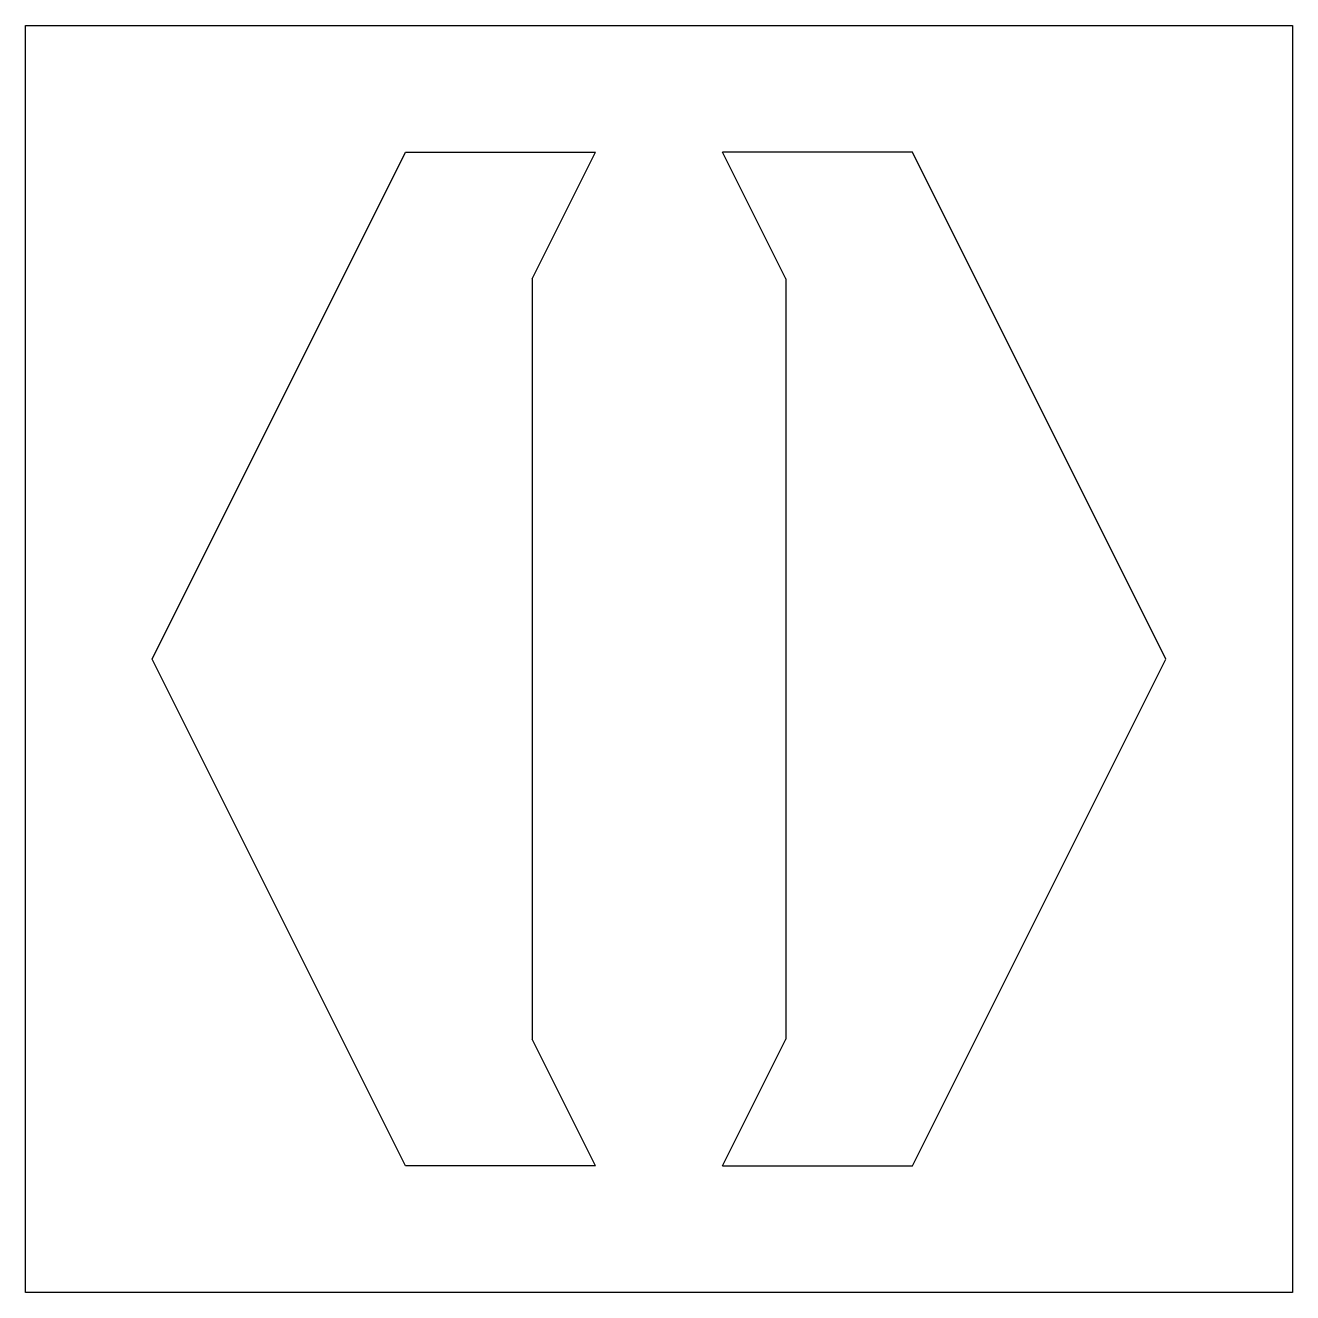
# Model space of a CAD drawing. Header units: millimetres. Extents: x -5 to 5, y -5 to 5.
import ezdxf

# ---------------------------------------------------------------- set-up
doc = ezdxf.new("R2010")
doc.units = ezdxf.units.MM
doc.layers.get('0').update_dxf_attribs({"lineweight": 30, "true_color": 0xffffff})

msp = doc.modelspace()

# ---------------------------------------------------------------- linework, layer by layer
at = {"color": 7, "true_color": 0xffffff}
for p, q in [((-5, -5), (-5, 5)), ((-5, 5), (5, 5)), ((5, 5), (5, -5)), ((-4, 0), (-2, 4)), ((-2, 4), (-0.5, 4)), ((-1, 3), (-0.5, 4)), ((2, 4), (0.5, 4)), ((1, 3), (0.5, 4)), ((4, 0), (2, 4)), ((-2, -4), (-4, 0)), ((2, -4), (4, 0)), ((-0.5, -4), (-1, -3)), ((0.5, -4), (1, -3)), ((-0.5, -4), (-2, -4)), ((0.5, -4), (2, -4)), ((5, -5), (-5, -5))]:
    msp.add_line(p, q, dxfattribs=at)
for p, q in [((-1, 3), (-1, -3)), ((1, 3), (1, -3))]:
    msp.add_line(p, q)

doc.saveas('drawing.dxf')
